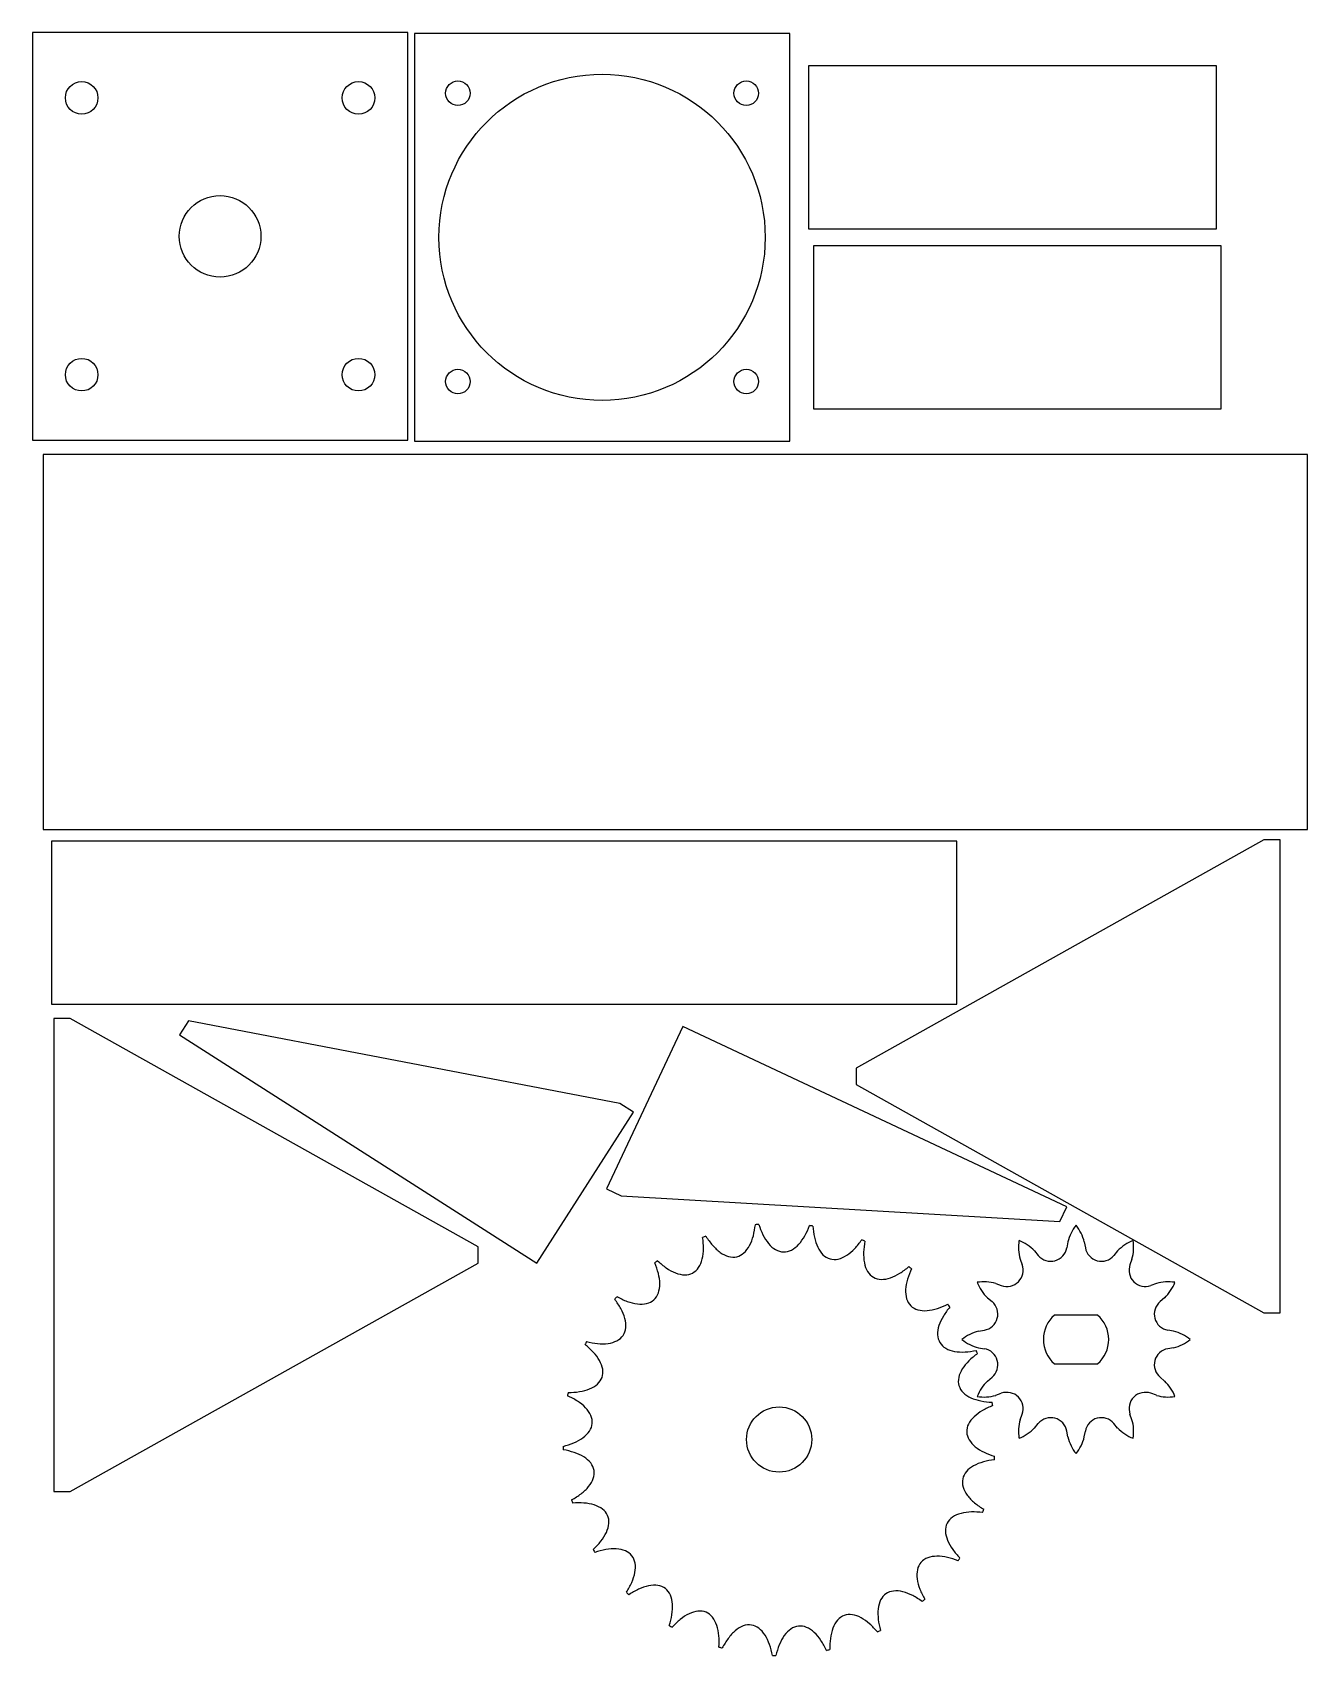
# Model space of a CAD drawing. Header units: millimetres. Extents: x 1 to 157, y 641 to 840.
import ezdxf

# ---------------------------------------------------------------- set-up
doc = ezdxf.new("R2010")
doc.units = ezdxf.units.MM

msp = doc.modelspace()

# ---------------------------------------------------------------- linework, layer by layer
at = {"color": 7, "linetype": 'Continuous', "lineweight": 25}
for p, q in [((1.15, 840.15), (1.15, 790.15)), ((47.15, 840.15), (1.15, 840.15)), ((47.15, 790.15), (47.15, 840.15)), ((47.98, 840.02), (47.98, 790.02)), ((93.98, 840.02), (47.98, 840.02)), ((93.98, 790.02), (93.98, 840.02)), ((96.29, 836.05), (96.29, 816.05)), ((146.29, 836.05), (96.29, 836.05)), ((146.29, 816.05), (146.29, 836.05)), ((96.29, 816.05), (146.29, 816.05)), ((96.89, 813.98), (96.89, 793.98)), ((146.89, 813.98), (96.89, 813.98)), ((146.89, 793.98), (146.89, 813.98)), ((96.89, 793.98), (146.89, 793.98)), ((1.15, 790.15), (47.15, 790.15)), ((2.47, 788.4), (2.47, 742.4)), ((157.47, 788.4), (2.47, 788.4)), ((47.98, 790.02), (93.98, 790.02)), ((157.47, 742.4), (157.47, 788.4)), ((2.47, 742.4), (157.47, 742.4)), ((3.49, 740.99), (3.49, 720.99)), ((114.49, 740.99), (3.49, 740.99)), ((152.13, 741.13), (102.13, 713.13)), ((114.49, 720.99), (114.49, 740.99)), ((154.13, 741.13), (152.13, 741.13)), ((154.13, 683.13), (154.13, 741.13)), ((3.49, 720.99), (114.49, 720.99)), ((3.77, 719.23), (3.77, 661.23)), ((5.77, 719.23), (3.77, 719.23)), ((55.77, 691.23), (5.77, 719.23)), ((20.27, 718.92), (19.19, 717.24)), ((73.16, 708.81), (20.27, 718.92)), ((19.19, 717.24), (62.99, 689.21)), ((80.89, 718.25), (71.53, 698.34)), ((127.95, 696.13), (80.89, 718.25)), ((102.13, 713.13), (102.13, 711.13)), ((102.13, 711.13), (152.13, 683.13)), ((74.85, 707.74), (73.16, 708.81)), ((62.99, 689.21), (74.85, 707.74)), ((71.53, 698.34), (73.34, 697.49)), ((73.34, 697.49), (127.1, 694.32)), ((127.1, 694.32), (127.95, 696.13)), ((55.77, 689.23), (55.77, 691.23)), ((123.99, 690.72), (124.45, 690.17)), ((128.08, 691.82), (127.95, 691.11)), ((130.1, 691.82), (130.23, 691.11)), ((134.19, 690.72), (133.73, 690.17)), ((5.77, 661.23), (55.77, 689.23)), ((122.24, 689.71), (122.48, 689.03)), ((135.94, 689.71), (135.7, 689.03)), ((118.23, 684.97), (118.79, 684.5)), ((119.24, 686.72), (119.92, 686.47)), ((138.94, 686.72), (138.26, 686.47)), ((139.95, 684.97), (139.4, 684.5)), ((131.74, 682.86), (126.45, 682.86)), ((152.13, 683.13), (154.13, 683.13)), ((117.13, 680.87), (117.85, 681)), ((141.05, 680.87), (140.33, 681)), ((117.13, 678.85), (117.85, 678.73)), ((141.05, 678.85), (140.33, 678.73)), ((126.45, 676.86), (131.74, 676.86)), ((118.23, 674.76), (118.79, 675.23)), ((139.95, 674.76), (139.4, 675.23)), ((119.24, 673.01), (119.92, 673.26)), ((138.94, 673.01), (138.26, 673.26)), ((122.24, 670.01), (122.48, 670.69)), ((123.99, 669), (124.45, 669.56)), ((134.19, 669), (133.73, 669.56)), ((135.94, 670.01), (135.7, 670.69)), ((128.08, 667.91), (127.95, 668.62)), ((130.1, 667.91), (130.23, 668.62)), ((3.77, 661.23), (5.77, 661.23))]:
    msp.add_line(p, q, dxfattribs=at)
for centre, radius in [((7.18, 832.12), 2), ((41.12, 832.12), 2), ((70.98, 815.02), 20), ((53.3, 832.7), 1.5), ((88.65, 832.7), 1.5), ((24.15, 815.15), 5), ((7.18, 798.18), 2), ((41.12, 798.18), 2), ((53.3, 797.34), 1.5), ((88.65, 797.34), 1.5), ((92.69, 667.59), 4)]:
    msp.add_circle(centre, radius, dxfattribs=at)
for centre, radius, start, end in [((92.69, 667.59), 26.5, 95.4193, 96.3375), ((92.69, 667.59), 26.5, 81.0193, 81.9375), ((133.34, 690.49), 5.43, 141.5584, 165.8025), ((124.84, 690.49), 5.43, 14.1975, 38.4416), ((92.69, 667.59), 26.5, 109.8193, 110.7375), ((92.69, 667.59), 26.5, 66.6193, 67.5375), ((127.46, 691.19), 5.43, 171.5584, 195.8025), ((120.1, 686.94), 5.43, 44.1975, 68.4416), ((125.99, 691.45), 2, 220, 350), ((132.2, 691.45), 2, 190, 320), ((138.08, 686.94), 5.43, 111.5584, 135.8025), ((130.72, 691.19), 5.43, 344.1975, 8.4416), ((92.69, 667.59), 26.5, 124.2193, 125.1375), ((92.69, 667.59), 26.5, 52.2193, 53.1375), ((120.61, 688.35), 2, 250, 20), ((137.58, 688.35), 2, 160, 290), ((117.76, 681.5), 5.43, 74.1975, 98.4416), ((122.01, 688.86), 5.43, 201.5584, 225.8025), ((140.42, 681.5), 5.43, 81.5584, 105.8025), ((136.17, 688.86), 5.43, 314.1975, 338.4416), ((92.69, 667.59), 26.5, 138.6193, 139.5375), ((92.69, 667.59), 26.5, 37.8193, 38.7375), ((117.5, 682.97), 2, 280, 50), ((129.09, 679.86), 4, 131.4096, 228.5904), ((129.09, 679.86), 4, 311.4096, 48.5904), ((140.68, 682.97), 2, 130, 260), ((118.46, 675.61), 5.43, 104.1975, 128.4416), ((139.72, 675.61), 5.43, 51.5584, 75.8025), ((92.69, 667.59), 26.5, 153.0193, 153.9375), ((118.46, 684.11), 5.43, 231.5584, 255.8025), ((139.72, 684.11), 5.43, 284.1975, 308.4416), ((92.69, 667.59), 26.5, 23.4193, 24.3375), ((117.5, 676.76), 2, 310, 80), ((140.68, 676.76), 2, 100, 230), ((92.69, 667.59), 26.5, 167.4193, 168.3375), ((122.01, 670.87), 5.43, 134.1975, 158.4416), ((117.76, 678.23), 5.43, 261.5584, 285.8025), ((120.61, 671.38), 2, 340, 110), ((137.58, 671.38), 2, 70, 200), ((140.42, 678.23), 5.43, 254.1975, 278.4416), ((136.17, 670.87), 5.43, 21.5584, 45.8025), ((92.69, 667.59), 26.5, 9.0193, 9.9375), ((127.46, 668.54), 5.43, 164.1975, 188.4416), ((120.1, 672.79), 5.43, 291.5584, 315.8025), ((125.99, 668.27), 2, 10, 140), ((132.2, 668.27), 2, 40, 170), ((138.08, 672.79), 5.43, 224.1975, 248.4416), ((130.72, 668.54), 5.43, 351.5584, 15.8025), ((133.34, 669.24), 5.43, 194.1975, 218.4416), ((124.84, 669.24), 5.43, 321.5584, 345.8025), ((92.69, 667.59), 26.5, 181.8193, 182.7375), ((92.69, 667.59), 26.5, 354.6193, 355.5375), ((92.69, 667.59), 26.5, 196.2193, 197.1375), ((92.69, 667.59), 26.5, 340.2193, 341.1375), ((92.69, 667.59), 26.5, 210.6193, 211.5375), ((92.69, 667.59), 26.5, 325.8193, 326.7375), ((92.69, 667.59), 26.5, 225.0193, 225.9375), ((92.69, 667.59), 26.5, 311.4193, 312.3375), ((92.69, 667.59), 26.5, 239.4193, 240.3375), ((92.69, 667.59), 26.5, 297.0193, 297.9375), ((92.69, 667.59), 26.5, 253.8193, 254.7375), ((92.69, 667.59), 26.5, 268.2193, 269.1375), ((92.69, 667.59), 26.5, 282.6193, 283.5375)]:
    msp.add_arc(centre, radius, start, end, dxfattribs=at)
for points in [[(83.71, 692.52), (83.95, 692.13), (84.23, 691.76), (84.82, 691.08), (85.14, 690.78), (85.8, 690.31), (86.14, 690.13), (86.83, 689.94), (87.17, 689.93), (87.81, 690.08), (88.11, 690.24), (88.64, 690.71), (88.87, 691.02), (89.26, 691.74), (89.41, 692.15), (89.64, 693.02), (89.72, 693.47), (89.77, 693.93)], [(90.19, 693.98), (90.33, 693.54), (90.5, 693.11), (90.91, 692.3), (91.14, 691.93), (91.66, 691.31), (91.95, 691.05), (92.57, 690.7), (92.9, 690.6), (93.55, 690.59), (93.88, 690.67), (94.51, 690.99), (94.82, 691.23), (95.37, 691.84), (95.62, 692.19), (96.06, 692.98), (96.25, 693.4), (96.41, 693.83)], [(96.83, 693.77), (96.86, 693.31), (96.91, 692.85), (97.11, 691.97), (97.24, 691.55), (97.59, 690.82), (97.81, 690.5), (98.32, 690), (98.61, 689.83), (99.24, 689.65), (99.58, 689.65), (100.28, 689.8), (100.63, 689.96), (101.31, 690.41), (101.64, 690.69), (102.27, 691.34), (102.56, 691.71), (102.82, 692.08)], [(77.79, 689.51), (78.13, 689.19), (78.48, 688.89), (79.22, 688.39), (79.61, 688.17), (80.37, 687.88), (80.75, 687.79), (81.45, 687.78), (81.79, 687.85), (82.37, 688.16), (82.62, 688.39), (83.02, 688.98), (83.16, 689.33), (83.36, 690.13), (83.41, 690.56), (83.42, 691.46), (83.38, 691.92), (83.31, 692.38)], [(103.21, 691.92), (103.12, 691.47), (103.06, 691.01), (103.03, 690.11), (103.06, 689.67), (103.21, 688.87), (103.35, 688.51), (103.72, 687.9), (103.96, 687.66), (104.52, 687.33), (104.85, 687.24), (105.56, 687.22), (105.94, 687.29), (106.72, 687.55), (107.11, 687.74), (107.87, 688.22), (108.24, 688.5), (108.59, 688.8)], [(72.81, 685.11), (73.21, 684.89), (73.63, 684.69), (74.48, 684.38), (74.9, 684.27), (75.71, 684.18), (76.1, 684.19), (76.79, 684.35), (77.09, 684.51), (77.58, 684.94), (77.76, 685.23), (78, 685.9), (78.06, 686.28), (78.05, 687.1), (77.99, 687.53), (77.77, 688.4), (77.62, 688.84), (77.44, 689.27)], [(108.93, 688.54), (108.73, 688.12), (108.56, 687.69), (108.3, 686.83), (108.22, 686.4), (108.18, 685.58), (108.21, 685.2), (108.42, 684.52), (108.59, 684.23), (109.06, 683.77), (109.36, 683.6), (110.04, 683.4), (110.42, 683.37), (111.24, 683.43), (111.67, 683.52), (112.52, 683.79), (112.95, 683.97), (113.36, 684.18)], [(69.08, 679.62), (69.52, 679.5), (69.98, 679.41), (70.87, 679.32), (71.31, 679.32), (72.12, 679.43), (72.49, 679.54), (73.12, 679.87), (73.38, 680.09), (73.74, 680.64), (73.85, 680.96), (73.91, 681.67), (73.87, 682.05), (73.66, 682.84), (73.49, 683.25), (73.07, 684.04), (72.81, 684.42), (72.53, 684.79)], [(113.63, 683.84), (113.33, 683.49), (113.06, 683.11), (112.6, 682.34), (112.41, 681.95), (112.16, 681.17), (112.1, 680.79), (112.14, 680.08), (112.23, 679.75), (112.57, 679.19), (112.81, 678.96), (113.42, 678.59), (113.79, 678.47), (114.59, 678.33), (115.03, 678.31), (115.93, 678.35), (116.39, 678.42), (116.84, 678.52)], [(66.83, 673.37), (67.29, 673.36), (67.75, 673.39), (68.64, 673.53), (69.07, 673.64), (69.82, 673.94), (70.16, 674.14), (70.68, 674.62), (70.87, 674.9), (71.09, 675.52), (71.12, 675.86), (71, 676.56), (70.87, 676.92), (70.47, 677.63), (70.2, 677.98), (69.59, 678.64), (69.25, 678.95), (68.89, 679.24)], [(117.01, 678.13), (116.64, 677.86), (116.28, 677.56), (115.64, 676.93), (115.36, 676.59), (114.93, 675.9), (114.77, 675.55), (114.63, 674.85), (114.64, 674.51), (114.83, 673.88), (115.01, 673.59), (115.51, 673.09), (115.83, 672.88), (116.57, 672.54), (116.99, 672.41), (117.87, 672.24), (118.34, 672.19), (118.8, 672.17)], [(66.21, 666.75), (66.65, 666.87), (67.1, 667.01), (67.92, 667.36), (68.31, 667.57), (68.96, 668.06), (69.24, 668.33), (69.63, 668.92), (69.74, 669.24), (69.8, 669.9), (69.74, 670.23), (69.46, 670.88), (69.23, 671.2), (68.67, 671.79), (68.33, 672.06), (67.57, 672.55), (67.16, 672.76), (66.74, 672.95)], [(118.87, 671.75), (118.44, 671.58), (118.02, 671.38), (117.24, 670.93), (116.89, 670.67), (116.29, 670.11), (116.06, 669.81), (115.74, 669.17), (115.67, 668.84), (115.7, 668.18), (115.8, 667.86), (116.16, 667.25), (116.42, 666.96), (117.05, 666.45), (117.43, 666.22), (118.24, 665.83), (118.67, 665.67), (119.11, 665.53)], [(67.25, 660.19), (67.65, 660.41), (68.05, 660.66), (68.76, 661.21), (69.08, 661.51), (69.59, 662.14), (69.79, 662.47), (70.02, 663.14), (70.05, 663.48), (69.95, 664.13), (69.81, 664.44), (69.37, 665), (69.08, 665.25), (68.38, 665.68), (67.98, 665.86), (67.13, 666.14), (66.68, 666.25), (66.22, 666.33)], [(119.08, 665.11), (118.62, 665.05), (118.16, 664.97), (117.3, 664.72), (116.89, 664.56), (116.18, 664.16), (115.87, 663.93), (115.41, 663.39), (115.26, 663.08), (115.12, 662.44), (115.14, 662.1), (115.34, 661.42), (115.52, 661.08), (116, 660.43), (116.31, 660.11), (117, 659.53), (117.38, 659.27), (117.77, 659.03)], [(69.89, 654.1), (70.23, 654.41), (70.54, 654.75), (71.1, 655.46), (71.33, 655.83), (71.68, 656.57), (71.78, 656.94), (71.84, 657.65), (71.79, 657.98), (71.52, 658.58), (71.31, 658.85), (70.75, 659.28), (70.4, 659.45), (69.62, 659.69), (69.19, 659.77), (68.29, 659.83), (67.83, 659.82), (67.37, 659.79)], [(117.63, 658.63), (117.17, 658.69), (116.71, 658.72), (115.81, 658.69), (115.38, 658.64), (114.59, 658.43), (114.23, 658.28), (113.65, 657.87), (113.43, 657.61), (113.13, 657.03), (113.07, 656.69), (113.09, 655.99), (113.18, 655.61), (113.49, 654.85), (113.71, 654.47), (114.23, 653.74), (114.53, 653.39), (114.85, 653.06)], [(73.96, 648.85), (74.21, 649.24), (74.43, 649.64), (74.8, 650.47), (74.93, 650.88), (75.08, 651.69), (75.09, 652.07), (74.97, 652.77), (74.84, 653.08), (74.43, 653.6), (74.16, 653.8), (73.51, 654.08), (73.13, 654.16), (72.31, 654.2), (71.87, 654.17), (70.99, 654.01), (70.54, 653.89), (70.11, 653.73)], [(114.62, 652.71), (114.19, 652.88), (113.75, 653.02), (112.87, 653.22), (112.44, 653.28), (111.62, 653.27), (111.24, 653.21), (110.57, 652.96), (110.29, 652.77), (109.86, 652.28), (109.72, 651.97), (109.56, 651.28), (109.56, 650.89), (109.67, 650.08), (109.78, 649.66), (110.11, 648.82), (110.31, 648.41), (110.54, 648.01)], [(79.21, 644.78), (79.36, 645.22), (79.47, 645.67), (79.62, 646.55), (79.65, 646.99), (79.59, 647.81), (79.5, 648.18), (79.21, 648.83), (79.01, 649.1), (78.48, 649.5), (78.17, 649.63), (77.47, 649.74), (77.08, 649.72), (76.28, 649.56), (75.87, 649.41), (75.05, 649.04), (74.65, 648.81), (74.26, 648.55)], [(110.22, 647.72), (109.85, 648), (109.46, 648.24), (108.66, 648.66), (108.26, 648.82), (107.46, 649.02), (107.08, 649.05), (106.37, 648.97), (106.05, 648.86), (105.51, 648.49), (105.3, 648.23), (104.97, 647.6), (104.87, 647.22), (104.78, 646.41), (104.79, 645.97), (104.89, 645.08), (104.98, 644.63), (105.11, 644.18)], [(85.31, 642.14), (85.34, 642.6), (85.34, 643.07), (85.26, 643.96), (85.18, 644.39), (84.92, 645.17), (84.75, 645.51), (84.3, 646.07), (84.03, 646.28), (83.43, 646.53), (83.09, 646.58), (82.39, 646.51), (82.02, 646.4), (81.28, 646.04), (80.92, 645.8), (80.22, 645.23), (79.89, 644.91), (79.58, 644.57)], [(104.73, 643.99), (104.44, 644.34), (104.12, 644.68), (103.45, 645.28), (103.1, 645.54), (102.38, 645.93), (102.02, 646.06), (101.31, 646.16), (100.98, 646.13), (100.36, 645.9), (100.08, 645.7), (99.61, 645.17), (99.42, 644.83), (99.13, 644.07), (99.03, 643.65), (98.91, 642.76), (98.89, 642.29), (98.9, 641.83)], [(91.87, 641.11), (91.79, 641.56), (91.67, 642.01), (91.37, 642.86), (91.18, 643.25), (90.74, 643.94), (90.49, 644.23), (89.92, 644.66), (89.61, 644.79), (88.96, 644.89), (88.62, 644.85), (87.96, 644.61), (87.63, 644.41), (87, 643.88), (86.71, 643.56), (86.17, 642.83), (85.93, 642.44), (85.72, 642.03)], [(98.48, 641.73), (98.29, 642.15), (98.07, 642.56), (97.56, 643.31), (97.29, 643.64), (96.69, 644.2), (96.37, 644.42), (95.71, 644.69), (95.38, 644.74), (94.72, 644.67), (94.41, 644.55), (93.82, 644.15), (93.55, 643.88), (93.08, 643.21), (92.87, 642.82), (92.54, 641.99), (92.4, 641.55), (92.29, 641.1)]]:
    msp.add_open_spline(points, degree=3, knots=[0, 0, 0, 0, 0.125, 0.125, 0.25, 0.25, 0.375, 0.375, 0.5, 0.5, 0.625, 0.625, 0.75, 0.75, 0.875, 0.875, 1, 1, 1, 1], dxfattribs=at)

doc.saveas('drawing.dxf')
